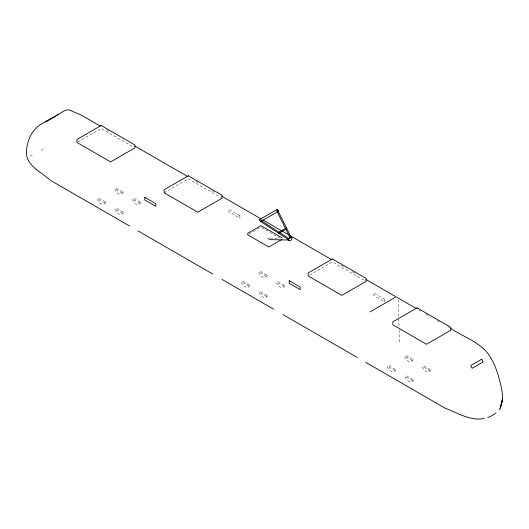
<?xml version="1.0" encoding="UTF-8"?>
<svg xmlns="http://www.w3.org/2000/svg" width="529" height="529" viewBox="0 0 529 529"><rect width="100%" height="100%" fill="white"/><g stroke="black" fill="none" stroke-linecap="round" stroke-linejoin="round"><path stroke-width="0.4" stroke-dasharray="2.65 1.98" d="M105.992 202.283C103.519 206.925 97.891 202.693 97.435 198.831L98.725 198.084L105.992 202.283L104.696 203.03L97.435 198.831M123.35 192.258C120.87 196.907 115.243 192.675 114.786 188.813L116.082 188.066L123.35 192.258L122.054 193.006L114.786 188.813M123.687 212.493C121.207 217.141 115.58 212.909 115.124 209.048L116.42 208.3L123.687 212.493L122.391 213.24L115.124 209.048M141.038 202.475C138.565 207.123 132.938 202.891 132.475 199.03L133.771 198.282L141.038 202.475L139.742 203.222L132.475 199.03M249.979 285.409C247.506 290.057 241.879 285.825 241.416 281.964L242.712 281.216L249.979 285.409L248.683 286.156L241.416 281.964M267.33 275.391C264.857 280.033 259.23 275.807 258.774 271.946L260.07 271.192L267.33 275.391L266.041 276.138L258.774 271.946M267.667 295.625C265.194 300.267 259.567 296.035 259.111 292.173L260.4 291.426L267.667 295.625L266.371 296.372L259.111 292.173M285.025 285.6C282.546 290.249 276.918 286.017 276.462 282.155L277.758 281.408L285.025 285.6L283.729 286.354L276.462 282.155M395.963 369.692C393.49 374.34 387.863 370.108 387.407 366.247L388.703 365.499L395.963 369.692L394.674 370.445L387.407 366.247M413.321 359.674C410.848 364.322 405.221 360.09 404.758 356.229L406.054 355.481L413.321 359.674L412.025 360.421L404.758 356.229M413.658 379.908C411.185 384.557 405.551 380.325 405.095 376.463L406.391 375.716L413.658 379.908L412.362 380.655L405.095 376.463M431.009 369.89C428.536 374.532 422.909 370.307 422.453 366.445L423.742 365.691L431.009 369.89L429.713 370.637L422.453 366.445M41.262 150.461L44.747 147.584M77.677 142.043L101.184 128.468L133.453 147.102M164.122 192.774L188.337 178.789L220.606 197.423M249.126 233.99L260.949 227.166M309.597 275.12L332.397 261.961L366.068 281.402M29.902 156.154L33.102 155.176M277.632 238.711L271.926 238.592L269.81 237.369M106.554 129.698L109.397 131.337M196.021 181.348L198.15 182.584M211.673 190.387L214.523 192.034M341.106 265.115L345.391 267.588M352.532 271.714L355.389 273.361M418.71 309.921L420.839 311.151M425.812 314.021L430.07 316.481M437.172 320.581L439.301 321.804M447.818 326.724L449.24 327.544M261.65 227.576L280.648 238.546M398.251 299.844L398.74 317.731M398.767 318.544L398.992 326.677M399.078 329.931L399.435 342.937M239.862 215.647L228.852 209.292L228.918 211.792L239.928 218.153L239.862 215.647M384.656 299.242L373.646 292.887L373.712 295.394L384.722 301.748L384.656 299.242"/><path stroke-width="0.79" d="M288.457 238.837L288.556 239.544M278.499 232.456L278.538 232.82M259.501 220.593L260.017 219.846M499.098 409.902C505.512 399.521 501.294 387.03 498.483 376.238C496.235 368.693 493.339 361.281 488.856 354.767C479.578 341.906 463.378 336.927 450.655 328.364M276.654 210.297L277.573 210.033L291.228 237.488M278.538 232.37L285.852 228.125L286.401 228.442L286.401 229.077L279.147 233.263L278.677 233.064M47.174 120.804L45.752 121.921L55.38 116.36M56.762 115.567L58.177 114.449M495.898 412.944L491.864 415.688L487.738 417.659M259.263 219.766L277.136 209.444L278.049 210.403L278.433 211.316L260.559 221.638M282.056 239.359L268.851 246.983L247.737 234.797L247.737 233.302L260.949 225.671L282.056 237.858M289.363 238.314L290.269 237.792M369.996 311.931L395.156 297.404M288.887 239.901L260.116 221.208M484.253 418.472C470.4 421.216 457.777 413.017 445.273 408.282L365.764 362.378M100.166 126.008L80.997 114.945L68.876 109.814L65.305 110.283L40.144 124.811C30.781 131.047 26.318 142.718 26.45 153.668C27.369 166.476 41.778 172.236 50.057 180.111L129.565 226.009M134.948 146.09L187.478 176.422M221.638 196.14L261.405 219.099M262.82 219.919L331.822 259.752M366.101 279.543L416.581 308.691M267.998 238.414L270.114 239.637L288.841 240.007M138.029 230.902L212.757 274.042M221.982 279.365L273.579 309.161M283.022 314.61L357.3 357.492M260.718 220.289L288.728 238.493M277.136 209.444L278.433 211.316M276.951 211.25L290.242 237.984M144.82 197.337L144.754 199.916L155.764 206.27L155.83 203.691L144.82 197.337M289.224 280.707L289.158 283.286L300.168 289.647L300.234 287.062L289.224 280.707M288.067 239.062C290.514 245.205 295.427 232.568 288.067 239.062M502.55 398.926L500.289 407.985L502.55 398.926M101.184 125.479L76.963 139.464L76.963 142.453L110.634 161.894L134.855 147.908L134.855 144.92L101.184 125.479M188.337 175.8L164.122 189.779L164.122 192.774L197.793 212.215L222.008 198.23L222.008 195.241L188.337 175.8M332.397 258.972L308.176 272.951L308.176 275.94L341.846 295.38L366.068 281.402L366.068 278.413L332.397 258.972M417.07 307.858L392.855 321.837L392.855 324.832L426.526 344.273L450.741 330.288L450.741 327.299L417.07 307.858M481.747 359.165L470.737 365.519L472.159 368.283L483.169 361.929L481.747 359.165"/></g></svg>
